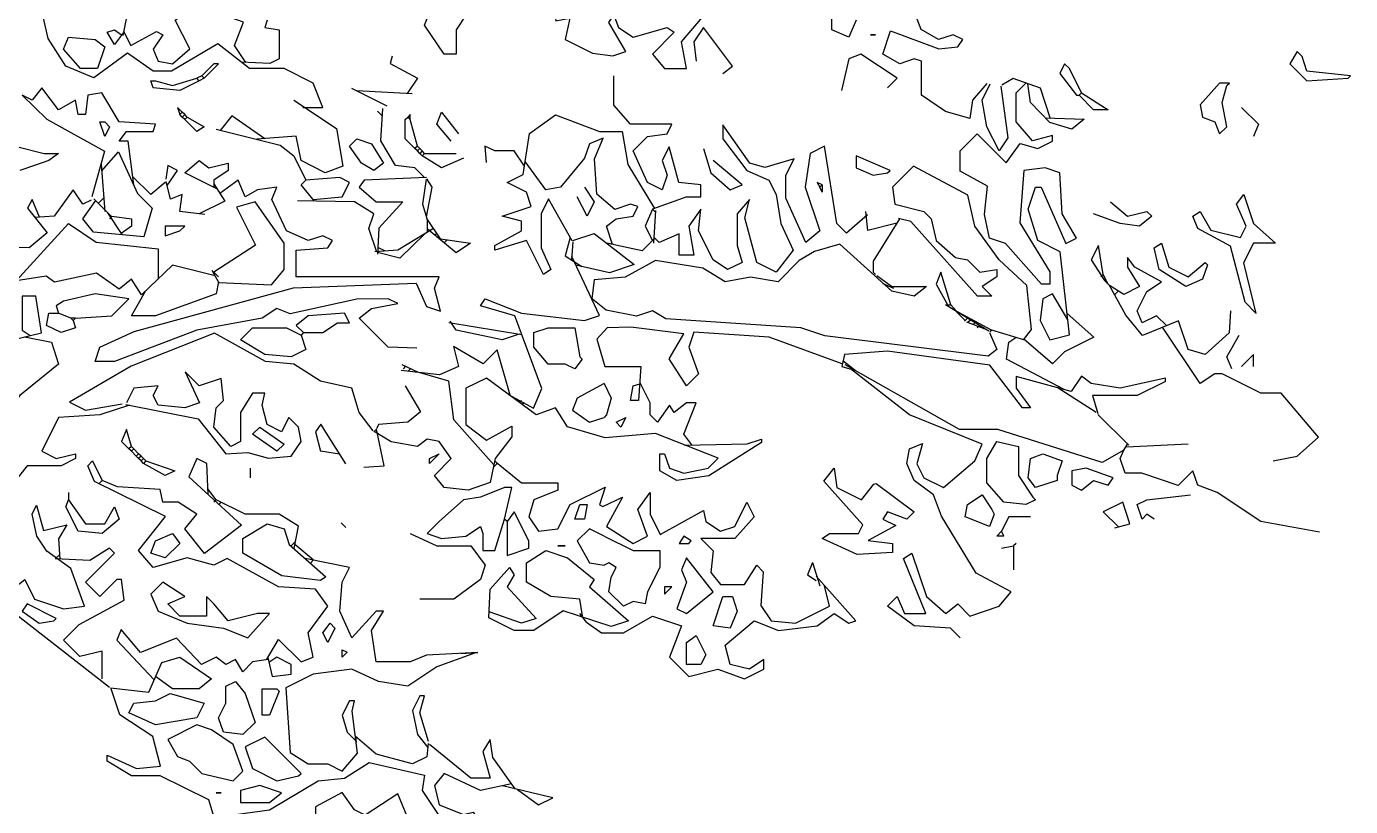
# Model space of a CAD drawing. Header units: metres. Extents: x -3.8 to 7.9, y -0.6 to 14.
# Drawn here: x 4.647 to 6.859, y 4.331 to 5.635 of the extents above; entities that cross this region are included whole.
import ezdxf

# ---------------------------------------------------------------- set-up
doc = ezdxf.new("R2010")
doc.units = ezdxf.units.M
doc.layers.add('ceco.net 88 green shadow', color=102, linetype='Continuous')
doc.layers.add('ceco.net 88 pair trees', color=7, linetype='Continuous')

msp = doc.modelspace()

# ---------------------------------------------------------------- linework, layer by layer
at = {"layer": 'ceco.net 88 green shadow', "linetype": 'Continuous'}
for p, q in [((5.7779, 5.6338), (5.7617, 5.6095)), ((5.8265, 5.569), (5.7779, 5.6338)), ((6.0655, 5.6216), (6.0574, 5.6216)), ((6.0574, 5.6216), (6.0655, 5.6216)), ((4.7087, 5.5973), (4.7168, 5.6176)), ((4.7168, 5.6176), (4.7614, 5.6135)), ((4.7614, 5.6135), (4.7776, 5.6014)), ((4.7776, 5.6014), (4.7654, 5.5649)), ((5.7617, 5.6095), (5.7658, 5.5771)), ((4.7371, 5.5649), (4.7087, 5.5973)), ((6.0209, 5.5811), (6.0088, 5.5285)), ((6.0412, 5.5892), (6.0209, 5.5811)), ((6.1019, 5.5487), (6.0412, 5.5892)), ((6.7702, 5.5933), (6.758, 5.573)), ((6.7783, 5.5852), (6.7702, 5.5933)), ((6.7864, 5.5609), (6.7783, 5.5852)), ((4.7654, 5.5649), (4.7371, 5.5649)), ((4.9598, 5.573), (4.9396, 5.5528)), ((4.9436, 5.5487), (4.9679, 5.573)), ((4.9679, 5.573), (4.9598, 5.573)), ((5.8103, 5.5568), (5.8265, 5.569)), ((6.3814, 5.573), (6.3733, 5.5568)), ((6.3733, 5.5568), (6.4016, 5.5204)), ((6.3895, 5.5649), (6.3814, 5.573)), ((6.4097, 5.5244), (6.3895, 5.5649)), ((6.758, 5.573), (6.7864, 5.5447)), ((6.8593, 5.5528), (6.7864, 5.5609)), ((4.8586, 5.5325), (4.8545, 5.5447)), ((4.8545, 5.5447), (4.8626, 5.5447)), ((4.9031, 5.5285), (4.8586, 5.5325)), ((4.8626, 5.5447), (4.891, 5.5366)), ((4.891, 5.5366), (4.9315, 5.5487)), ((4.9355, 5.5447), (4.9031, 5.5285)), ((4.9396, 5.5528), (4.9315, 5.5487)), ((4.9355, 5.5447), (4.9315, 5.5487)), ((4.9436, 5.5487), (4.9355, 5.5447)), ((4.9436, 5.5487), (4.9396, 5.5528)), ((6.0857, 5.5325), (6.1019, 5.5487)), ((6.6406, 5.5406), (6.6082, 5.5042)), ((6.6568, 5.5406), (6.6406, 5.5406)), ((6.6446, 5.5082), (6.6527, 5.5366)), ((6.6527, 5.5366), (6.6568, 5.5406)), ((6.7864, 5.5447), (6.8552, 5.5487)), ((6.8552, 5.5487), (6.8593, 5.5528)), ((6.4016, 5.5204), (6.4057, 5.5204)), ((6.4097, 5.5244), (6.4057, 5.5204)), ((6.43, 5.4961), (6.4057, 5.5204)), ((6.4097, 5.5244), (6.4543, 5.4961)), ((4.9072, 5.492), (4.8991, 5.5001)), ((4.8991, 5.5001), (4.9031, 5.488)), ((4.9072, 5.492), (4.9031, 5.488)), ((4.9072, 5.4839), (4.9031, 5.488)), ((4.9112, 5.488), (4.9072, 5.492)), ((4.9112, 5.488), (4.9072, 5.4839)), ((4.9153, 5.4839), (4.9112, 5.488)), ((5.2879, 5.488), (5.2838, 5.4839)), ((5.2879, 5.4799), (5.2879, 5.488)), ((5.3324, 5.4718), (5.3405, 5.492)), ((5.3405, 5.492), (5.3689, 5.4556)), ((6.4543, 5.4961), (6.43, 5.4961)), ((6.6082, 5.5042), (6.6122, 5.4839)), ((6.6527, 5.4677), (6.6446, 5.5082)), ((6.677, 5.5001), (6.7054, 5.4718)), ((4.7776, 5.4515), (4.7695, 5.4758)), ((4.7695, 5.4758), (4.7776, 5.4758)), ((4.7776, 5.4758), (4.7857, 5.4677)), ((4.7857, 5.4677), (4.7776, 5.4515)), ((4.9112, 5.4799), (4.9072, 5.4839)), ((4.9153, 5.4839), (4.9112, 5.4799)), ((4.9315, 5.4596), (4.9112, 5.4799)), ((4.9153, 5.4839), (4.9436, 5.4677)), ((4.9436, 5.4677), (4.9315, 5.4596)), ((5.2798, 5.4799), (5.2838, 5.4839)), ((5.2798, 5.4475), (5.2798, 5.4799)), ((5.2879, 5.4799), (5.2838, 5.4839)), ((5.3, 5.4353), (5.2879, 5.4799)), ((5.3567, 5.4434), (5.3324, 5.4718)), ((6.6122, 5.4839), (6.6325, 5.4758)), ((6.6325, 5.4758), (6.6406, 5.4556)), ((6.6406, 5.4556), (6.6527, 5.4677)), ((6.7054, 5.4718), (6.6973, 5.4515)), ((5.1866, 5.4353), (5.1988, 5.4475)), ((5.1988, 5.4475), (5.2231, 5.4394)), ((5.296, 5.4313), (5.2798, 5.4475)), ((4.6277, 5.4353), (4.6763, 5.4232)), ((4.6763, 5.4232), (4.7006, 5.4232)), ((4.7006, 5.4232), (4.6844, 5.411)), ((5.2069, 5.407), (5.1866, 5.4353)), ((5.2231, 5.4394), (5.2433, 5.407)), ((5.3, 5.4353), (5.296, 5.4313)), ((5.3, 5.4272), (5.296, 5.4313)), ((5.3041, 5.4313), (5.3, 5.4353)), ((5.3041, 5.4313), (5.3, 5.4272)), ((5.3041, 5.4232), (5.3, 5.4272)), ((5.3081, 5.4272), (5.3041, 5.4313)), ((5.3081, 5.4272), (5.3041, 5.4232)), ((5.3081, 5.4191), (5.3041, 5.4232)), ((5.3122, 5.4232), (5.3081, 5.4272)), ((5.3122, 5.4232), (5.3081, 5.4191)), ((5.3122, 5.4232), (5.3648, 5.4232)), ((5.7779, 5.4313), (5.7901, 5.3908)), ((4.6601, 5.4029), (4.6358, 5.3948)), ((4.6844, 5.411), (4.6601, 5.4029)), ((5.2271, 5.3948), (5.2069, 5.407)), ((5.2433, 5.407), (5.2271, 5.3948)), ((5.3405, 5.3989), (5.3081, 5.4191)), ((5.377, 5.4151), (5.3405, 5.3989)), ((5.8427, 5.3705), (5.7941, 5.411)), ((6.0898, 5.3948), (6.0331, 5.4191)), ((6.0331, 5.4191), (6.0331, 5.3989)), ((6.0331, 5.3989), (6.0614, 5.3867)), ((5.7901, 5.3908), (5.8225, 5.3624)), ((6.0614, 5.3867), (6.0857, 5.3908)), ((6.0857, 5.3908), (6.0898, 5.3948)), ((5.5795, 5.3665), (5.5957, 5.3422)), ((5.8225, 5.3624), (5.8427, 5.3705)), ((5.9764, 5.3705), (5.9683, 5.3746)), ((5.9683, 5.3746), (5.9723, 5.3665)), ((5.9764, 5.3705), (5.9723, 5.3665)), ((5.9764, 5.3584), (5.9723, 5.3665)), ((5.9764, 5.3705), (5.9764, 5.3584)), ((5.5835, 5.3179), (5.5673, 5.3503)), ((5.5957, 5.3422), (5.5835, 5.3179)), ((6.4583, 5.3422), (6.4867, 5.3179)), ((6.4745, 5.3057), (6.43, 5.3219)), ((6.4867, 5.3179), (6.5191, 5.326)), ((6.5272, 5.3179), (6.5069, 5.3017)), ((6.5191, 5.326), (6.5272, 5.3179)), ((4.9112, 5.3017), (4.8788, 5.3017)), ((4.8788, 5.3017), (4.8788, 5.2855)), ((4.8788, 5.2855), (4.9031, 5.2936)), ((4.9031, 5.2936), (4.9112, 5.3017)), ((6.5069, 5.3017), (6.4745, 5.3057)), ((6.5312, 5.2652), (6.5434, 5.2733)), ((6.5434, 5.2733), (6.5555, 5.2328)), ((6.5393, 5.2288), (6.5312, 5.2652)), ((6.5839, 5.2004), (6.5393, 5.2288)), ((6.5555, 5.2328), (6.5879, 5.2166)), ((6.5879, 5.2166), (6.6163, 5.2409)), ((6.6203, 5.2369), (6.6122, 5.2126)), ((6.6163, 5.2409), (6.6203, 5.2369)), ((6.6122, 5.2126), (6.5839, 5.2004)), ((4.7614, 5.1883), (4.7087, 5.1761)), ((4.8181, 5.1802), (4.7614, 5.1883)), ((4.7897, 5.1518), (4.8181, 5.1802)), ((4.6804, 5.1356), (4.6844, 5.1559)), ((4.6844, 5.1559), (4.7006, 5.1559)), ((4.7087, 5.1761), (4.6966, 5.168)), ((4.6966, 5.168), (4.7006, 5.1559)), ((4.7209, 5.1478), (4.7006, 5.1559)), ((5.1785, 5.1559), (5.1178, 5.1518)), ((5.1866, 5.1397), (5.1785, 5.1559)), ((4.7047, 5.1235), (4.6804, 5.1356)), ((4.729, 5.1478), (4.7209, 5.1478)), ((4.7249, 5.1437), (4.7209, 5.1478)), ((4.729, 5.1478), (4.7249, 5.1437)), ((4.7249, 5.1437), (4.729, 5.1316)), ((4.729, 5.1478), (4.7897, 5.1518)), ((5.1178, 5.1518), (5.0975, 5.1356)), ((5.0975, 5.1356), (5.1097, 5.1235)), ((5.1421, 5.1235), (5.1664, 5.1397)), ((5.1664, 5.1397), (5.1866, 5.1397)), ((4.729, 5.1316), (4.7047, 5.1235)), ((5.0044, 5.1113), (5.0246, 5.1316)), ((5.0449, 5.087), (5.0044, 5.1113)), ((5.0246, 5.1316), (5.0813, 5.1316)), ((5.0813, 5.1316), (5.1056, 5.1194)), ((5.1097, 5.1235), (5.1056, 5.1194)), ((5.1056, 5.1194), (5.1137, 5.0951)), ((5.1097, 5.1235), (5.1421, 5.1235)), ((5.4944, 5.1235), (5.5187, 5.1316)), ((5.4944, 5.0992), (5.4944, 5.1235)), ((5.5187, 5.1316), (5.5633, 5.1316)), ((5.5633, 5.1316), (5.5714, 5.083)), ((6.6527, 5.083), (6.673, 5.1194)), ((5.1137, 5.0951), (5.0894, 5.083)), ((5.5187, 5.0708), (5.4944, 5.0992)), ((5.0894, 5.083), (5.0449, 5.087)), ((5.5471, 5.0708), (5.5187, 5.0708)), ((5.5633, 5.0627), (5.5471, 5.0708)), ((5.5754, 5.0789), (5.5633, 5.0627)), ((5.5714, 5.083), (5.5754, 5.0789)), ((6.6608, 5.0627), (6.6527, 5.083)), ((6.6973, 5.087), (6.677, 5.0668)), ((6.6973, 5.0668), (6.6973, 5.087)), ((5.6119, 5.0384), (5.5673, 5.0141)), ((5.6119, 5.0384), (5.624, 5.0141)), ((5.5673, 5.0141), (5.5592, 4.9939)), ((5.624, 5.0141), (5.6159, 4.9858)), ((5.5592, 4.9939), (5.5876, 4.9736)), ((5.5876, 4.9736), (5.6119, 4.9817)), ((5.6159, 4.9858), (5.6119, 4.9817)), ((5.6321, 4.9736), (5.6483, 4.9817)), ((5.6483, 4.9817), (5.6402, 4.9655)), ((4.814, 4.9615), (4.8059, 4.9412)), ((4.8221, 4.9331), (4.814, 4.9615)), ((5.0246, 4.9534), (5.0368, 4.9655)), ((5.0368, 4.9655), (5.0773, 4.9372)), ((5.6402, 4.9655), (5.6321, 4.9736)), ((4.8059, 4.9412), (4.8181, 4.9291)), ((5.0651, 4.925), (5.0246, 4.9534)), ((5.0773, 4.9372), (5.0651, 4.925)), ((6.2518, 4.9129), (6.268, 4.9412)), ((6.268, 4.9412), (6.3044, 4.9331)), ((4.8221, 4.9331), (4.8181, 4.9291)), ((4.8221, 4.925), (4.8181, 4.9291)), ((4.8262, 4.9291), (4.8221, 4.9331)), ((4.8262, 4.9291), (4.8221, 4.925)), ((4.8302, 4.9169), (4.8221, 4.925)), ((4.8343, 4.921), (4.8262, 4.9291)), ((4.8343, 4.921), (4.8302, 4.9169)), ((4.8343, 4.9129), (4.8302, 4.9169)), ((4.8383, 4.9169), (4.8343, 4.921)), ((4.8383, 4.9169), (4.8343, 4.9129)), ((4.8383, 4.9088), (4.8343, 4.9129)), ((4.8424, 4.9129), (4.8383, 4.9169)), ((4.8424, 4.9129), (4.8383, 4.9088)), ((4.8464, 4.9088), (4.8424, 4.9129)), ((5.3365, 4.921), (5.3203, 4.9048)), ((5.3203, 4.9129), (5.3365, 4.921)), ((5.3203, 4.9048), (5.3203, 4.9129)), ((6.2518, 4.8724), (6.2518, 4.9129)), ((6.3044, 4.9331), (6.3044, 4.9129)), ((6.3044, 4.9129), (6.3044, 4.8845)), ((6.3206, 4.8805), (6.3247, 4.9129)), ((6.3247, 4.9129), (6.3449, 4.921)), ((6.3449, 4.921), (6.3773, 4.9088)), ((4.8424, 4.9048), (4.8383, 4.9088)), ((4.8464, 4.9088), (4.8424, 4.9048)), ((4.8788, 4.8845), (4.8424, 4.9048)), ((4.8464, 4.9088), (4.895, 4.8926)), ((4.895, 4.8926), (4.8788, 4.8845)), ((6.3773, 4.9088), (6.3692, 4.8845)), ((6.4178, 4.8967), (6.3935, 4.8926)), ((6.3935, 4.8926), (6.3935, 4.8683)), ((6.4624, 4.8805), (6.4178, 4.8967)), ((6.2801, 4.84), (6.2518, 4.8724)), ((6.3044, 4.8845), (6.3287, 4.8481)), ((6.3328, 4.8643), (6.3206, 4.8805)), ((6.3692, 4.8764), (6.3328, 4.8643)), ((6.3692, 4.8845), (6.3692, 4.8764)), ((6.3935, 4.8683), (6.4097, 4.8602)), ((6.4097, 4.8602), (6.43, 4.8764)), ((6.43, 4.8764), (6.4543, 4.8683)), ((6.4543, 4.8683), (6.4624, 4.8805)), ((4.7168, 4.8562), (4.7168, 4.844)), ((5.4053, 4.8481), (5.377, 4.844)), ((5.4458, 4.8643), (5.4053, 4.8481)), ((5.4458, 4.8116), (5.458, 4.8643)), ((5.458, 4.8643), (5.4458, 4.8643)), ((6.2194, 4.8359), (6.2437, 4.8521)), ((6.2437, 4.8521), (6.2599, 4.8278)), ((6.3287, 4.8481), (6.3328, 4.844)), ((6.5191, 4.844), (6.592, 4.8521)), ((4.7128, 4.8319), (4.7168, 4.844)), ((4.733, 4.7914), (4.7128, 4.8319)), ((4.7168, 4.844), (4.7452, 4.8035)), ((4.7776, 4.8035), (4.7938, 4.8319)), ((4.7938, 4.8319), (4.8019, 4.8116)), ((5.377, 4.844), (5.3365, 4.8076)), ((5.462, 4.8238), (5.4499, 4.8076)), ((5.4863, 4.7752), (5.462, 4.8238)), ((5.5633, 4.8116), (5.5714, 4.8359)), ((5.5714, 4.8359), (5.5835, 4.8359)), ((5.5835, 4.8359), (5.5795, 4.8116)), ((6.2153, 4.8157), (6.2194, 4.8359)), ((6.2599, 4.8278), (6.2639, 4.8197)), ((6.3166, 4.8359), (6.2801, 4.84)), ((6.3328, 4.844), (6.3166, 4.8359)), ((6.5029, 4.8359), (6.5191, 4.844)), ((6.511, 4.8116), (6.5029, 4.8359)), ((4.7452, 4.8035), (4.7776, 4.8035)), ((4.8019, 4.8116), (4.7735, 4.7873)), ((5.3365, 4.8076), (5.3162, 4.7873)), ((5.4296, 4.759), (5.4458, 4.8116)), ((5.4499, 4.8076), (5.4458, 4.8116)), ((5.4499, 4.8076), (5.4499, 4.7509)), ((5.5795, 4.8116), (5.5633, 4.8116)), ((6.2558, 4.7995), (6.2153, 4.8157)), ((6.2639, 4.8197), (6.2558, 4.7995)), ((6.2882, 4.8157), (6.2761, 4.7914)), ((6.3247, 4.8157), (6.2882, 4.8157)), ((6.5191, 4.8197), (6.511, 4.8116)), ((6.5312, 4.8116), (6.5191, 4.8197)), ((4.7735, 4.7873), (4.733, 4.7914)), ((4.8626, 4.7752), (4.891, 4.7873)), ((4.891, 4.7873), (4.9031, 4.7711)), ((5.2879, 4.7873), (5.3324, 4.7671)), ((5.3162, 4.7873), (5.3405, 4.7792)), ((5.3405, 4.7792), (5.381, 4.7833)), ((5.381, 4.7833), (5.4053, 4.7995)), ((5.4053, 4.7995), (5.4094, 4.7873)), ((5.4094, 4.7873), (5.4094, 4.759)), ((5.5876, 4.7954), (5.5673, 4.7752)), ((5.6119, 4.7833), (5.5876, 4.7954)), ((5.6119, 4.7833), (5.6605, 4.759)), ((5.7455, 4.7833), (5.7374, 4.7711)), ((5.7577, 4.7752), (5.7455, 4.7833)), ((6.268, 4.7833), (6.2761, 4.7914)), ((6.2801, 4.7833), (6.268, 4.7833)), ((6.2801, 4.7833), (6.2761, 4.7914)), ((4.8545, 4.7549), (4.8626, 4.7752)), ((4.9031, 4.7711), (4.8788, 4.7468)), ((5.3324, 4.7671), (5.3891, 4.7671)), ((5.3891, 4.7671), (5.4134, 4.7347)), ((5.4094, 4.759), (5.4296, 4.759)), ((5.4499, 4.7509), (5.4863, 4.763)), ((5.4863, 4.763), (5.4863, 4.7752)), ((5.5471, 4.7671), (5.5349, 4.7671)), ((5.5349, 4.7671), (5.5471, 4.7671)), ((5.5673, 4.7752), (5.5876, 4.7387)), ((5.6605, 4.759), (5.705, 4.759)), ((5.705, 4.759), (5.705, 4.7306)), ((5.7374, 4.7711), (5.7536, 4.7711)), ((5.7536, 4.7711), (5.7577, 4.7752)), ((6.2761, 4.763), (6.2963, 4.7671)), ((6.3004, 4.7711), (6.2963, 4.7671)), ((6.2963, 4.7671), (6.2963, 4.7266)), ((4.8788, 4.7468), (4.8545, 4.7549)), ((5.4134, 4.7347), (5.4053, 4.7104)), ((5.5876, 4.7387), (5.6119, 4.7347)), ((5.62, 4.7387), (5.6119, 4.7347)), ((5.6321, 4.7306), (5.62, 4.7387)), ((5.7496, 4.7468), (5.7415, 4.7266)), ((5.7941, 4.6901), (5.7496, 4.7468)), ((5.62, 4.6901), (5.624, 4.7144)), ((5.624, 4.7144), (5.6321, 4.7306)), ((5.705, 4.7306), (5.6848, 4.6901)), ((5.7415, 4.7266), (5.7496, 4.7063)), ((4.8748, 4.7063), (4.8545, 4.6861)), ((4.9112, 4.682), (4.8748, 4.7063)), ((5.4053, 4.7104), (5.3608, 4.678)), ((5.7253, 4.6982), (5.7131, 4.6982)), ((5.7131, 4.6982), (5.7131, 4.6861)), ((5.7131, 4.6861), (5.7253, 4.6982)), ((5.7496, 4.7063), (5.7334, 4.6618)), ((4.648, 4.6699), (4.6399, 4.6577)), ((4.6966, 4.6456), (4.648, 4.6699)), ((4.8545, 4.6861), (4.8667, 4.6577)), ((4.8829, 4.6699), (4.9112, 4.682)), ((4.9031, 4.6496), (4.8829, 4.6699)), ((4.9598, 4.6699), (4.9477, 4.682)), ((4.9477, 4.682), (4.9477, 4.6496)), ((4.9841, 4.6415), (4.9598, 4.6699)), ((5.3608, 4.678), (5.3041, 4.678)), ((5.6443, 4.6658), (5.62, 4.6901)), ((5.6605, 4.6739), (5.6443, 4.6658)), ((5.6807, 4.6699), (5.6605, 4.6739)), ((5.6848, 4.6901), (5.6807, 4.6699)), ((5.7496, 4.6537), (5.7941, 4.6901)), ((5.7941, 4.6334), (5.8103, 4.682)), ((5.8103, 4.682), (5.8265, 4.682)), ((5.8265, 4.682), (5.8346, 4.6577)), ((4.6399, 4.6577), (4.6682, 4.6375)), ((4.8667, 4.6577), (4.9153, 4.6375)), ((4.9477, 4.6496), (4.9031, 4.6496)), ((5.0327, 4.6537), (4.9841, 4.6415)), ((5.0165, 4.6132), (5.053, 4.6537)), ((5.053, 4.6537), (5.0327, 4.6537)), ((5.7334, 4.6618), (5.7496, 4.6537)), ((5.8346, 4.6577), (5.8225, 4.6294)), ((4.6682, 4.6375), (4.6925, 4.6415)), ((4.6925, 4.6415), (4.6966, 4.6456)), ((4.9153, 4.6375), (4.976, 4.6294)), ((4.976, 4.6294), (5.0165, 4.6132)), ((5.1421, 4.6213), (5.1542, 4.6375)), ((5.1623, 4.6294), (5.1502, 4.6051)), ((5.1542, 4.6375), (5.1623, 4.6294)), ((5.8225, 4.6294), (5.7941, 4.6334)), ((5.1502, 4.6051), (5.1421, 4.6213)), ((5.7496, 4.6051), (5.7658, 4.6172)), ((5.7496, 4.5686), (5.7496, 4.6051)), ((5.7658, 4.6172), (5.782, 4.5848)), ((5.1745, 4.5808), (5.1745, 4.5929)), ((5.1745, 4.5929), (5.1826, 4.5889)), ((5.1826, 4.5889), (5.1745, 4.5808)), ((5.782, 4.5848), (5.7739, 4.5686)), ((5.7739, 4.5686), (5.7496, 4.5686)), ((4.9801, 4.5322), (4.9963, 4.5403)), ((4.9963, 4.5403), (5.0125, 4.52)), ((4.8626, 4.5079), (4.8869, 4.52)), ((4.8869, 4.52), (4.9436, 4.5038)), ((4.9801, 4.5038), (4.9801, 4.5322)), ((5.0125, 4.52), (5.0287, 4.4714)), ((5.0408, 4.4836), (5.0408, 4.5281)), ((5.0408, 4.5281), (5.0651, 4.5281)), ((5.0692, 4.5241), (5.053, 4.4836)), ((5.0651, 4.5281), (5.0692, 4.5241)), ((4.8181, 4.4876), (4.8262, 4.5038)), ((4.8262, 4.5038), (4.8626, 4.5079)), ((4.9436, 4.5038), (4.9315, 4.4795)), ((4.9679, 4.4795), (4.9801, 4.5038)), ((4.8626, 4.4674), (4.8181, 4.4876)), ((4.9315, 4.4795), (4.8626, 4.4674)), ((4.976, 4.4552), (4.9679, 4.4795)), ((5.0287, 4.4714), (5.0084, 4.4512)), ((5.053, 4.4836), (5.0408, 4.4836)), ((4.9315, 4.4674), (4.8829, 4.4431)), ((4.9558, 4.4593), (4.9315, 4.4674)), ((4.9922, 4.435), (4.9558, 4.4593)), ((5.0084, 4.4512), (4.976, 4.4552)), ((5.0449, 4.4471), (5.0125, 4.4309)), ((5.1056, 4.3864), (5.0449, 4.4471)), ((4.8829, 4.4431), (4.8991, 4.4147)), ((5.0084, 4.3904), (4.9922, 4.435)), ((5.0125, 4.4309), (5.0246, 4.3945)), ((4.8991, 4.4147), (4.9193, 4.4066)), ((4.9193, 4.4066), (4.9396, 4.3864)), ((4.9396, 4.3864), (4.9922, 4.3742)), ((4.9922, 4.3742), (5.0084, 4.3904)), ((5.0246, 4.3945), (5.0651, 4.3742)), ((5.0651, 4.3742), (5.1016, 4.3823)), ((5.1016, 4.3823), (5.1056, 4.3864)), ((5.0368, 4.3661), (5.0044, 4.358)), ((5.0732, 4.354), (5.0368, 4.3661)), ((4.972, 4.354), (4.9639, 4.354)), ((4.9639, 4.354), (4.972, 4.354)), ((5.0044, 4.358), (5.0044, 4.3378)), ((5.0044, 4.3378), (5.053, 4.3378)), ((5.053, 4.3378), (5.0732, 4.354))]:
    msp.add_line(p, q, dxfattribs=at)
at = {"layer": 'ceco.net 88 pair trees', "linetype": 'Continuous'}
for p, q in [((4.8154, 5.6595), (4.8077, 5.6204)), ((5.2494, 5.5019), (5.1907, 5.5315)), ((5.2915, 5.5228), (5.1986, 5.5277)), ((5.2413, 5.4859), (5.2332, 5.494)), ((4.7715, 5.4051), (4.7776, 5.326)), ((4.7885, 5.3181), (4.7595, 5.3472)), ((4.7753, 5.348), (4.767, 5.3397)), ((5.75, 5.3503), (5.6929, 5.33)), ((4.8065, 5.2873), (4.783, 5.3235)), ((4.7897, 5.3179), (4.7857, 5.3138)), ((5.3409, 5.2768), (5.3158, 5.3144)), ((5.3162, 5.3126), (5.3162, 5.2911)), ((5.6983, 5.3245), (5.6929, 5.33)), ((5.6949, 5.2731), (5.6985, 5.3276)), ((5.3324, 5.2895), (5.3292, 5.2863)), ((5.2457, 5.26), (5.234, 5.2658)), ((5.3498, 5.2784), (5.3448, 5.2735)), ((5.5596, 5.2755), (5.5576, 5.245)), ((5.6275, 5.2707), (5.6198, 5.2723)), ((4.9685, 5.2071), (4.9572, 5.2273)), ((6.0614, 5.2247), (6.0655, 5.2207)), ((6.0924, 5.2004), (6.0675, 5.2186)), ((6.078, 5.2057), (6.0958, 5.1978)), ((6.4462, 5.2207), (6.4421, 5.2166)), ((6.4543, 5.2045), (6.4462, 5.2207)), ((6.4482, 5.2105), (6.4563, 5.2024)), ((6.4713, 5.1931), (6.465, 5.1868)), ((6.2548, 5.1257), (6.1827, 5.17)), ((6.1857, 5.17), (6.1914, 5.17)), ((6.2001, 5.1597), (6.1914, 5.17)), ((6.2595, 5.1277), (6.1963, 5.1617)), ((6.2153, 5.1437), (6.1987, 5.1605)), ((5.4746, 5.1198), (5.3527, 5.1397)), ((6.2192, 5.1476), (6.2141, 5.1425)), ((6.2489, 5.1293), (6.2179, 5.1411)), ((6.2242, 5.1445), (6.22, 5.1403)), ((6.2317, 5.1399), (6.2287, 5.137)), ((6.2396, 5.1356), (6.2356, 5.1316)), ((6.2599, 5.1275), (6.2568, 5.1245)), ((6.3153, 5.1107), (6.2599, 5.1275)), ((5.302, 5.0568), (5.2745, 5.0698)), ((5.2802, 5.0672), (5.2761, 5.0629)), ((6.0316, 5.0603), (6.0112, 5.0761)), ((5.2883, 5.0631), (5.2838, 5.0587)), ((5.3083, 5.056), (5.2964, 5.0575)), ((6.434, 4.9898), (6.3692, 5.0315)), ((5.4742, 5.0101), (5.4701, 5.006)), ((5.4782, 5.006), (5.4752, 5.003)), ((6.4887, 4.9351), (6.4373, 4.9866)), ((5.2312, 4.9615), (5.2271, 4.9574)), ((5.2565, 4.941), (5.2277, 4.958)), ((6.4806, 4.927), (6.4867, 4.9372)), ((6.5879, 4.9372), (6.4852, 4.9317)), ((5.17, 4.9204), (5.138, 4.925)), ((5.0206, 4.8967), (5.0206, 4.8805)), ((5.4339, 4.905), (5.4268, 4.8979)), ((4.7735, 4.8764), (4.7678, 4.8707)), ((4.9639, 4.844), (4.9501, 4.8624)), ((4.9639, 4.844), (4.9598, 4.84)), ((4.972, 4.84), (4.9683, 4.8363)), ((5.1805, 4.7974), (5.1724, 4.8055)), ((5.0963, 4.774), (5.089, 4.7667)), ((5.1257, 4.7434), (5.0955, 4.7689)), ((4.7018, 4.7521), (4.6966, 4.7468)), ((5.1261, 4.743), (5.1214, 4.7381)), ((5.9604, 4.7391), (5.9727, 4.7002)), ((5.5825, 4.6393), (5.5714, 4.6537)), ((5.1967, 4.4469), (5.1975, 4.4388)), ((5.4703, 4.3588), (5.4626, 4.3606))]:
    msp.add_line(p, q, dxfattribs=at)
for points in [[(5.5228, 5.6986), (5.5311, 5.6449), (5.555, 5.649), (5.5471, 5.6135), (5.5928, 5.5906), (5.6268, 5.5862), (5.6483, 5.5933), (5.62, 5.6419), (5.6281, 5.654), (5.6362, 5.6338), (5.6605, 5.6176), (5.7172, 5.6338), (5.7293, 5.6257), (5.6929, 5.5892), (5.7131, 5.5649), (5.7496, 5.5649), (5.7415, 5.6095), (5.786, 5.6621), (5.7344, 5.7138)], [(5.381, 5.6783), (5.381, 5.654), (5.3648, 5.6297), (5.3648, 5.5892), (5.3446, 5.5892), (5.3122, 5.6378), (5.3203, 5.6581), (5.3405, 5.6662), (5.3081, 5.6824), (5.2717, 5.6864), (5.2573, 5.7008)], [(5.1084, 5.5001), (5.1421, 5.5001), (5.1259, 5.5406), (5.0773, 5.5649), (5.0193, 5.5649), (4.9667, 5.6062), (4.8891, 5.5609), (4.8586, 5.5609), (4.8158, 5.5908), (4.7595, 5.5495), (4.7128, 5.569), (4.6832, 5.6155), (4.6678, 5.6816), (4.6601, 5.6662), (4.6747, 5.6516)], [(4.8092, 5.6273), (4.8211, 5.6034), (4.8642, 5.6269), (4.8748, 5.6216), (4.8586, 5.5973), (4.8667, 5.5771), (4.891, 5.573), (4.9199, 5.5979), (4.8952, 5.6459), (4.9274, 5.6702), (4.9598, 5.6702)], [(6.0331, 5.6459), (6.0209, 5.6176), (5.9926, 5.6297), (5.9926, 5.6783)], [(6.2514, 5.54), (6.2275, 5.5123), (6.223, 5.4813), (6.1827, 5.4934), (6.1424, 5.5204), (6.1424, 5.5771), (6.1303, 5.5811), (6.106, 5.573), (6.0776, 5.5892), (6.0906, 5.6283), (6.1716, 5.5979), (6.2032, 5.6014), (6.2113, 5.6135), (6.1951, 5.6216), (6.1708, 5.6135), (6.1416, 5.6301), (6.1258, 5.6722)], [(5.0135, 5.5754), (4.9946, 5.6038), (5.0096, 5.6427), (4.9685, 5.6571)], [(5.0489, 5.6459), (5.0449, 5.6338), (5.0692, 5.6297), (5.0692, 5.5811), (5.0534, 5.5732), (5.0054, 5.5759)], [(4.8087, 5.6253), (4.7938, 5.6054), (4.7816, 5.6257), (4.7938, 5.6297), (4.8059, 5.6216)], [(5.2581, 5.5858), (5.2547, 5.5734), (5.3, 5.5487), (5.283, 5.5232)], [(4.826, 5.3705), (4.8168, 5.4434), (4.8019, 5.4434), (4.814, 5.4596), (4.8586, 5.4596), (4.8626, 5.4718), (4.8015, 5.4758), (4.7727, 5.5242), (4.7492, 5.5204), (4.7452, 5.488), (4.733, 5.488), (4.729, 5.5123), (4.7006, 5.4961), (4.6723, 5.5325), (4.6561, 5.5123), (4.6399, 5.5204), (4.6806, 5.4803), (4.7772, 5.4268), (4.7563, 5.3505)], [(5.75, 5.3503), (5.7739, 5.3503), (5.7739, 5.3705), (5.737, 5.3746), (5.7208, 5.4343), (5.7091, 5.411), (5.7172, 5.3867), (5.7091, 5.3624), (5.6848, 5.3746), (5.6605, 5.4272), (5.6848, 5.4515), (5.7172, 5.4556), (5.7253, 5.4718), (5.6564, 5.4718), (5.6283, 5.504), (5.6281, 5.5528)], [(6.387, 5.1451), (6.3611, 5.1883), (6.3449, 5.1802), (6.3409, 5.1437), (6.3571, 5.1113), (6.3899, 5.1196), (6.3743, 5.2587), (6.3368, 5.2774), (6.3206, 5.33), (6.3328, 5.3665), (6.3425, 5.3665), (6.3834, 5.2723), (6.4016, 5.2814), (6.3773, 5.3219), (6.3733, 5.3908), (6.349, 5.3989), (6.3133, 5.3944), (6.3066, 5.3071), (6.3571, 5.2251), (6.3571, 5.2045), (6.3429, 5.2045), (6.2829, 5.2725), (6.2558, 5.2814), (6.2479, 5.3211), (6.2528, 5.3685), (6.2072, 5.3934), (6.2072, 5.4272), (6.2356, 5.4556), (6.2838, 5.4072), (6.3072, 5.4398), (6.3368, 5.4313), (6.3611, 5.4434), (6.3611, 5.4533), (6.3281, 5.4442), (6.3004, 5.4758), (6.3004, 5.5244), (6.3168, 5.5408)], [(6.2748, 5.5358), (6.2864, 5.4489), (6.272, 5.4272), (6.2518, 5.4677), (6.2437, 5.5123), (6.257, 5.5392)], [(6.3575, 5.4825), (6.3411, 5.5323), (6.2955, 5.5483), (6.2769, 5.537)], [(6.349, 5.4827), (6.414, 5.4801), (6.3935, 5.4637), (6.3567, 5.4748), (6.3247, 5.5084), (6.3202, 5.5396)], [(5.0935, 5.5123), (5.1649, 5.4647), (5.1757, 5.4017), (5.1461, 5.3908), (5.1056, 5.411), (5.0975, 5.4517), (5.0319, 5.4467)], [(5.3122, 5.3827), (5.296, 5.3989), (5.2636, 5.4029), (5.2389, 5.444), (5.2421, 5.4983)], [(5.5586, 5.2772), (5.5191, 5.347), (5.5066, 5.3219), (5.5066, 5.2652), (5.5228, 5.2288), (5.5106, 5.2207), (5.4823, 5.2774), (5.4296, 5.2612), (5.4296, 5.2693), (5.4742, 5.2936), (5.4742, 5.3098), (5.4418, 5.3179), (5.4904, 5.3341), (5.4823, 5.3584), (5.4499, 5.3746), (5.4766, 5.3879), (5.4875, 5.4564), (5.5307, 5.4876), (5.6042, 5.4596), (5.6422, 5.4596), (5.6516, 5.4047), (5.6963, 5.3312)], [(5.0451, 5.4477), (4.99, 5.4861), (4.9703, 5.4616)], [(6.0521, 5.3205), (6.0169, 5.2895), (6.0007, 5.3057), (5.9804, 5.4353), (5.9561, 5.4232), (5.948, 5.3665), (5.9723, 5.2936), (5.9492, 5.2743), (5.9156, 5.3482), (5.9156, 5.3867), (5.9294, 5.4143), (5.8808, 5.3995), (5.8557, 5.4068), (5.8103, 5.4708), (5.8103, 5.4475), (5.8508, 5.3948), (5.8873, 5.3786), (5.8994, 5.3543), (5.9075, 5.3057), (5.9278, 5.2612), (5.8994, 5.2247), (5.8674, 5.2407), (5.8472, 5.3154), (5.8549, 5.3462), (5.8346, 5.3219), (5.8346, 5.2693), (5.8427, 5.2409), (5.8184, 5.2288), (5.7941, 5.245), (5.7698, 5.2936), (5.7739, 5.33), (5.7536, 5.3017), (5.7617, 5.2531), (5.7374, 5.2531), (5.7374, 5.2885), (5.704, 5.2743), (5.6957, 5.2826)], [(4.9639, 5.4637), (5.071, 5.4371), (5.0935, 5.4191), (5.1137, 5.3786)], [(5.626, 5.2709), (5.6159, 5.3017), (5.6321, 5.3138), (5.6605, 5.3179), (5.6686, 5.3341), (5.6564, 5.3381), (5.6301, 5.3292), (5.5999, 5.3551), (5.5959, 5.4139), (5.6104, 5.4485), (5.5876, 5.4394), (5.5795, 5.4151), (5.539, 5.3665), (5.5147, 5.3624), (5.4802, 5.4098)], [(4.7723, 5.3932), (4.8006, 5.426), (4.8324, 5.3561), (4.8567, 5.3318), (4.8428, 5.2838), (4.7587, 5.2917), (4.7411, 5.3138), (4.7628, 5.3442)], [(5.4788, 5.4019), (5.462, 5.4272), (5.4296, 5.4272), (5.413, 5.4355), (5.415, 5.4078)], [(4.8821, 5.3693), (4.8991, 5.3948), (4.8829, 5.4029), (4.8796, 5.3798)], [(4.9651, 5.3638), (4.9112, 5.3908), (4.9355, 5.411), (4.9517, 5.3989), (4.9841, 5.407), (4.9841, 5.3948), (4.9598, 5.3786), (4.9598, 5.3665)], [(6.3127, 5.1115), (6.3263, 5.1285), (6.3186, 5.2024), (6.272, 5.245), (6.2315, 5.3017), (6.2198, 5.3533), (6.1292, 5.4019), (6.0938, 5.3665), (6.0979, 5.3381), (6.1465, 5.326), (6.1586, 5.3138), (6.1667, 5.2774), (6.1991, 5.249), (6.2194, 5.245), (6.2396, 5.2247), (6.268, 5.2288), (6.268, 5.2166), (6.2437, 5.2004), (6.2599, 5.1842), (6.2362, 5.1842), (6.1246, 5.3092), (6.1041, 5.3142)], [(5.2992, 5.0975), (5.251, 5.0994), (5.2028, 5.1478), (5.2231, 5.164), (5.2676, 5.1721), (5.2514, 5.1802), (5.199, 5.1792), (5.0874, 5.1551), (5.0651, 5.164), (5.0408, 5.1478), (4.9315, 5.1275), (4.7938, 5.0749), (4.7614, 5.0749), (4.7695, 5.0992), (4.8268, 5.1251), (5.0931, 5.1982), (5.2978, 5.2061), (5.315, 5.167), (5.3385, 5.1593), (5.3288, 5.1976), (5.3365, 5.2166), (5.0975, 5.2166), (5.0975, 5.2612), (5.1502, 5.2652), (5.1583, 5.2774), (5.1421, 5.2855), (5.1178, 5.2774), (5.0813, 5.2936), (5.057, 5.3462), (5.0651, 5.3665), (5.0327, 5.3624), (5.0125, 5.3503), (5.0005, 5.3782), (4.9701, 5.3559)], [(4.8788, 5.3746), (4.8545, 5.3543), (4.8241, 5.3847)], [(5.1281, 5.3434), (5.1056, 5.3705), (5.1137, 5.3786)], [(5.1259, 5.3462), (5.1745, 5.3503), (5.1866, 5.3746), (5.1704, 5.3827), (5.1137, 5.3786)], [(5.3152, 5.3829), (5.2109, 5.3786), (5.2028, 5.3665), (5.2312, 5.3422), (5.2757, 5.3422), (5.2356, 5.298), (5.2332, 5.2549)], [(5.3148, 5.38), (5.3085, 5.3383), (5.3162, 5.3126)], [(5.315, 5.3806), (5.3243, 5.3665), (5.3148, 5.3173)], [(4.7549, 5.345), (4.7411, 5.3381), (4.7249, 5.3624), (4.6929, 5.3183), (4.6609, 5.3158)], [(4.9448, 5.3207), (4.9031, 5.326), (4.9072, 5.3543), (4.8873, 5.3464), (4.8804, 5.376)], [(4.9598, 5.3721), (4.9782, 5.3434), (4.9355, 5.3219)], [(6.7005, 5.1567), (6.6831, 5.1741), (6.6588, 5.2681), (6.6041, 5.2976), (6.596, 5.3179), (6.6082, 5.326), (6.626, 5.2948), (6.6756, 5.2826), (6.6851, 5.3017), (6.6689, 5.3381), (6.6811, 5.3543), (6.6973, 5.3057), (6.7337, 5.2733), (6.6973, 5.2733), (6.6807, 5.2399), (6.7009, 5.1555)], [(4.6688, 5.3164), (4.6561, 5.3462), (4.6486, 5.3314), (4.6812, 5.2903), (4.6516, 5.265), (4.5763, 5.2672)], [(4.9685, 5.2071), (5.0562, 5.2035), (5.0773, 5.2288), (5.0773, 5.2733), (5.0287, 5.3422), (4.9979, 5.3335), (5.0297, 5.2699), (4.9598, 5.2247), (4.9675, 5.217)], [(5.2324, 5.2579), (5.219, 5.2976), (5.2271, 5.3219), (5.1947, 5.3422), (5.0995, 5.344)], [(4.7897, 5.3179), (4.8221, 5.3138), (4.8221, 5.3017), (4.8053, 5.2891)], [(5.6929, 5.33), (5.6807, 5.3017), (5.6929, 5.2774)], [(6.1013, 5.3067), (6.0529, 5.2944), (6.0493, 5.326)], [(6.1058, 5.3138), (6.0614, 5.2429), (6.0614, 5.2247)], [(4.9622, 5.2184), (4.8908, 5.2361), (4.8393, 5.1866), (4.8221, 5.2126), (4.8017, 5.1962), (4.7636, 5.2231), (4.6935, 5.2077), (4.6798, 5.218), (4.6297, 5.2103), (4.7168, 5.3057), (4.7632, 5.2749), (4.8667, 5.2638), (4.8667, 5.213)], [(5.3269, 5.2976), (5.2672, 5.2616), (5.2289, 5.2587)], [(5.3126, 5.2889), (5.2709, 5.2482), (5.2334, 5.2575)], [(5.3387, 5.28), (5.3887, 5.2731), (5.3646, 5.2571), (5.3162, 5.297)], [(5.5596, 5.2776), (5.5953, 5.2893), (5.6625, 5.2375), (5.6212, 5.2237), (5.5647, 5.2365)], [(5.5556, 5.2826), (5.5467, 5.2516), (5.5748, 5.2342)], [(6.0057, 5.2715), (5.9636, 5.2591), (5.9379, 5.2438), (5.9031, 5.2081), (5.8569, 5.2162), (5.8144, 5.2085), (5.7769, 5.231), (5.6977, 5.2438), (5.6473, 5.216), (5.5955, 5.2118), (5.5916, 5.1802)], [(5.6955, 5.28), (5.6756, 5.2604), (5.6163, 5.2731)], [(6.0902, 5.2004), (6.1505, 5.2004), (6.1303, 5.1842), (6.0926, 5.1925), (6.0057, 5.2715)], [(6.4462, 5.2207), (6.4381, 5.2693), (6.4259, 5.245), (6.4482, 5.2105)], [(5.4523, 5.02), (5.494, 4.9973), (5.5082, 5.0301), (5.4628, 5.1516), (5.4053, 5.168), (5.4134, 5.1802), (5.4742, 5.1559), (5.5795, 5.1437), (5.6042, 5.152), (5.558, 5.251)], [(6.5521, 5.135), (6.5353, 5.1518), (6.511, 5.1397), (6.5029, 5.1599), (6.5191, 5.1923), (6.5434, 5.2085), (6.4988, 5.2328), (6.4867, 5.249), (6.4867, 5.2328), (6.5069, 5.2004), (6.4806, 5.1873), (6.4565, 5.2022)], [(6.1916, 5.17), (6.1748, 5.2247), (6.1667, 5.2045), (6.1874, 5.1672)], [(4.9679, 5.2083), (4.9639, 5.1883), (4.8626, 5.1518), (4.8221, 5.1518), (4.8458, 5.1929)], [(6.6588, 5.1597), (6.6564, 5.1231), (6.6163, 5.087), (6.5879, 5.0951), (6.5721, 5.1429), (6.5114, 5.1188), (6.4836, 5.1524), (6.4565, 5.2022)], [(4.6437, 5.1162), (4.6885, 5.1073), (4.7006, 5.0708), (4.6358, 5.0182), (4.5751, 4.9453), (4.5832, 4.9169), (4.5751, 4.9007), (4.55, 4.909), (4.5544, 4.9935), (4.5913, 5.0384), (4.6192, 5.1105), (4.6719, 5.1229), (4.6627, 5.1842), (4.6399, 5.1842), (4.6399, 5.1275), (4.6532, 5.1186)], [(6.2558, 5.1235), (6.268, 5.0951), (6.2536, 5.0842), (5.9808, 5.1182), (5.9407, 5.1314), (5.7153, 5.1463), (5.6929, 5.1599), (5.6659, 5.151), (5.6155, 5.1609), (5.5906, 5.181)], [(6.3858, 5.1557), (6.4306, 5.1158), (6.3814, 5.0911), (6.3613, 5.071), (6.3133, 5.1123)], [(5.4701, 5.1208), (5.4418, 5.1113), (5.3648, 5.1275), (5.3547, 5.1427)], [(5.2259, 4.959), (5.2028, 4.9898), (5.1907, 5.0303), (5.138, 5.0425), (5.0935, 5.0708), (5.0461, 5.0751), (4.9612, 5.1225), (4.8217, 5.0674), (4.7188, 5.007), (4.7452, 4.9939), (4.8065, 5.0046)], [(6.01, 5.0714), (5.8877, 5.1156), (5.7621, 5.1243), (5.7536, 5.0992), (5.7698, 5.0546), (5.7496, 5.0344), (5.7208, 5.0797), (5.7455, 5.1216), (5.6566, 5.1328), (5.6173, 5.1316), (5.5997, 5.1125), (5.6133, 5.0668), (5.6736, 5.0668), (5.6696, 5.0101), (5.6564, 5.0101), (5.6605, 5.0344), (5.6716, 5.038)], [(6.381, 5.0283), (6.2842, 5.0789), (6.2882, 5.1073), (6.3002, 5.1154)], [(6.7301, 4.909), (6.7702, 4.9169), (6.806, 4.9487), (6.7432, 5.0222), (6.7094, 5.0222), (6.6446, 5.0546), (6.6325, 5.0546), (6.608, 5.0382), (6.5452, 5.1324)], [(5.4549, 5.0186), (5.4335, 5.0949), (5.41, 5.0714), (5.3604, 5.1004), (5.3689, 5.0668), (5.3369, 5.053), (5.2729, 5.0599)], [(6.5502, 5.0419), (6.5502, 5.0471), (6.4745, 5.0303), (6.4259, 5.0384), (6.4097, 5.0506), (6.3927, 5.0251), (6.3004, 5.0502), (6.3004, 5.0303), (6.3247, 4.9979), (6.3111, 4.9979), (6.2568, 5.0688), (6.0853, 5.0927), (6.014, 5.087), (6.009, 5.0668), (6.0302, 5.0609)], [(6.4806, 4.927), (6.4443, 4.906), (6.27, 4.9615), (6.2058, 4.9615), (6.0148, 5.0696)], [(4.8128, 5.0034), (4.9335, 4.9791), (4.9801, 4.921), (5.0169, 4.923), (5.0515, 4.9135), (5.0894, 4.9169), (5.1056, 4.9412), (5.1016, 4.9655), (5.0854, 4.9817), (5.0732, 4.9574), (5.0489, 4.9696), (5.0408, 5.002), (5.0449, 5.0222), (5.0246, 5.0222), (5.0044, 4.9898), (5.0044, 4.9412), (4.9882, 4.9331), (4.9598, 4.9655), (4.9639, 4.9979), (4.976, 5.0101), (4.972, 5.0465), (4.9355, 5.0344), (4.912, 5.0579), (4.9361, 5.0062), (4.9112, 4.9979), (4.8667, 5.002), (4.8586, 5.0182), (4.8667, 5.0344), (4.8262, 5.0303), (4.814, 5.006)], [(5.7463, 4.9355), (5.8512, 4.9374), (5.8751, 4.9453), (5.8751, 4.9396), (5.7872, 4.8841), (5.7334, 4.8764), (5.705, 4.8926), (5.705, 4.921), (5.7131, 4.921), (5.7212, 4.8967), (5.7455, 4.8886), (5.786, 4.8967), (5.8026, 4.9133), (5.6977, 4.955), (5.6139, 4.9477), (5.5509, 4.9657), (5.5309, 4.9979), (5.4983, 4.9858), (5.4154, 5.0475), (5.381, 5.0303), (5.381, 4.9696), (5.4154, 4.9438), (5.458, 4.9669), (5.458, 4.9493), (5.4298, 4.9131), (5.4219, 4.8726), (5.3851, 4.8602), (5.3446, 4.8643), (5.3284, 4.8845), (5.3567, 4.9129), (5.3365, 4.9412), (5.3162, 4.9453), (5.3, 4.9331), (5.2565, 4.941)], [(5.4276, 4.9023), (5.3608, 4.9777), (5.3527, 5.0425), (5.3047, 5.0564)], [(6.2072, 4.6132), (6.191, 4.6294), (6.1303, 4.6334), (6.0857, 4.6658), (6.1019, 4.682), (6.1141, 4.6537), (6.1497, 4.6537), (6.1124, 4.7458), (6.1262, 4.7549), (6.1505, 4.682), (6.1829, 4.6537), (6.2032, 4.6699), (6.2234, 4.6496), (6.272, 4.6658), (6.2923, 4.6901), (6.2337, 4.7213), (6.1758, 4.8163), (6.1627, 4.8521), (6.1303, 4.8764), (6.1181, 4.9048), (6.1222, 4.9291), (6.144, 4.9378), (6.1347, 4.9042), (6.1465, 4.8805), (6.1789, 4.8643), (6.2315, 4.9088), (6.2437, 4.9372), (6.1222, 4.9858), (6.0237, 5.0627)], [(5.2798, 5.0344), (5.3053, 4.9908), (5.2838, 4.9736), (5.2352, 4.9696), (5.2316, 4.9625)], [(5.7587, 4.9357), (5.7455, 4.9534), (5.7658, 5.006), (5.7496, 5.006), (5.7293, 4.9898), (5.7212, 5.002), (5.701, 4.9736), (5.6888, 4.9858), (5.6888, 5.006), (5.6726, 5.0384)], [(6.5502, 5.0419), (6.5029, 5.0182), (6.4279, 5.0182), (6.4368, 4.988)], [(4.8189, 5.0022), (4.7695, 4.9858), (4.7006, 4.9817), (4.6723, 4.925), (4.6966, 4.9129), (4.729, 4.921), (4.729, 4.9129), (4.7047, 4.9007), (4.648, 4.9007), (4.62, 4.8657), (4.5601, 4.6695), (4.5265, 4.5889), (4.5143, 4.5889), (4.5143, 4.6172), (4.5273, 4.6575), (4.5508, 4.7347)], [(5.1805, 4.9038), (5.1386, 4.9706), (5.1299, 4.9574), (5.138, 4.925)], [(5.2105, 4.8983), (5.2447, 4.9009), (5.2318, 4.9621)], [(4.9505, 4.8525), (4.9481, 4.9046), (4.9315, 4.9129), (4.9183, 4.8821), (5.0064, 4.8013), (4.9442, 4.7541), (4.9112, 4.7954), (4.9317, 4.8199), (4.9003, 4.84), (4.8748, 4.84), (4.8705, 4.861), (4.799, 4.8655), (4.7735, 4.8764)], [(6.8074, 4.7899), (6.7094, 4.8076), (6.6365, 4.8562), (6.6041, 4.8683), (6.596, 4.8926), (6.5713, 4.8679), (6.5106, 4.8886), (6.4826, 4.8886), (6.4745, 4.9129), (6.4806, 4.927)], [(5.0481, 4.5765), (5.0679, 4.6103), (5.1056, 4.5727), (5.1259, 4.5808), (5.1178, 4.6213), (5.1502, 4.6658), (5.1299, 4.6942), (5.0681, 4.6982), (4.9823, 4.7458), (4.9598, 4.7347), (4.9153, 4.7468), (4.8586, 4.7306), (4.8343, 4.759), (4.879, 4.8159), (4.7606, 4.8744), (4.7492, 4.9007), (4.7573, 4.9088), (4.7735, 4.8764)], [(5.429, 4.9088), (5.4742, 4.8724), (5.5349, 4.8724), (5.5349, 4.8602), (5.4944, 4.844), (5.4863, 4.8157), (5.5025, 4.7914), (5.5349, 4.7954), (5.5552, 4.8359), (5.6137, 4.8653), (5.6042, 4.8357), (5.61, 4.8329), (5.6426, 4.8485), (5.6159, 4.7995), (5.6605, 4.7711), (5.6848, 4.7833), (5.6686, 4.8278), (5.6888, 4.8562), (5.6888, 4.8197), (5.7058, 4.7857), (5.7783, 4.826), (5.782, 4.8076), (5.8063, 4.7914), (5.8306, 4.7995), (5.8508, 4.84), (5.863, 4.8157), (5.8306, 4.7792), (5.7739, 4.7792), (5.7945, 4.7584), (5.7903, 4.7223), (5.8063, 4.7023), (5.8468, 4.7023), (5.867, 4.7347), (5.8779, 4.7237), (5.8741, 4.6672), (5.8913, 4.6415), (5.9318, 4.6375), (5.9885, 4.6658), (5.9802, 4.7002)], [(6.0667, 4.8714), (6.1301, 4.8236), (6.1181, 4.8116), (6.0857, 4.8238), (6.0776, 4.8116), (6.0995, 4.8007), (6.0535, 4.7756), (6.0938, 4.7711), (6.0938, 4.7559), (6.0349, 4.7523), (5.9764, 4.7792), (5.9885, 4.7873), (6.0371, 4.7873), (6.0446, 4.8023), (5.9792, 4.8748), (5.9966, 4.8967), (6.0007, 4.8643), (6.042, 4.8436), (6.0626, 4.8701), (6.0667, 4.8714)], [(4.7853, 4.5301), (4.6237, 4.6565), (4.6237, 4.6942), (4.6439, 4.7104), (4.6601, 4.678), (4.7087, 4.6618), (4.7439, 4.6662), (4.7211, 4.729), (4.681, 4.758), (4.6642, 4.7833), (4.6561, 4.8197), (4.6638, 4.8349), (4.6753, 4.7926), (4.7142, 4.8019), (4.7002, 4.7786), (4.7024, 4.7446)], [(5.0941, 4.7622), (5.1012, 4.7997), (5.0692, 4.8197), (5.0125, 4.8197), (4.9639, 4.844)], [(6.4652, 4.7968), (6.4905, 4.8039), (6.4786, 4.84), (6.4462, 4.8238), (6.4713, 4.7987)], [(5.086, 4.7691), (5.1473, 4.7152), (5.138, 4.7089), (5.0734, 4.7166), (5.0084, 4.7549), (5.0084, 4.7792), (5.0489, 4.8035), (5.0773, 4.7954), (5.086, 4.7691)], [(4.7735, 4.5443), (4.7735, 4.5909), (4.7358, 4.582), (4.7087, 4.6091), (4.735, 4.6354), (4.8102, 4.6763), (4.8059, 4.7104), (4.7978, 4.7104), (4.7695, 4.682), (4.7452, 4.7063), (4.7938, 4.7549), (4.7857, 4.763), (4.7527, 4.7424), (4.6947, 4.745)], [(5.576, 4.6498), (5.5714, 4.678), (5.5228, 4.682), (5.4823, 4.7063), (5.4823, 4.7387), (5.5147, 4.759), (5.5511, 4.7468), (5.5957, 4.7104), (5.5878, 4.6986), (5.653, 4.6417), (5.6238, 4.632), (5.5438, 4.6583), (5.4944, 4.6253), (5.462, 4.6253), (5.4195, 4.6466), (5.4215, 4.6942), (5.4539, 4.7306), (5.462, 4.7185), (5.4499, 4.6982), (5.4985, 4.6456), (5.474, 4.6375), (5.4201, 4.6565)], [(5.3727, 4.587), (5.4013, 4.5883), (5.315, 4.5842), (5.2879, 4.5727), (5.2312, 4.5727), (5.2231, 4.6253), (5.2433, 4.6577), (5.2312, 4.6577), (5.1907, 4.6132), (5.1704, 4.6577), (5.1745, 4.7063), (5.1866, 4.7306), (5.1123, 4.746)], [(5.9604, 4.7391), (5.9521, 4.7185), (5.9662, 4.7089)], [(5.5825, 4.6393), (5.6078, 4.6213), (5.6443, 4.6213), (5.6929, 4.6496), (5.7415, 4.6334), (5.7212, 4.5808), (5.7536, 4.5484), (5.8022, 4.5605), (5.8468, 4.5443), (5.8792, 4.5605), (5.8792, 4.5767), (5.8549, 4.5605), (5.8225, 4.5686), (5.8144, 4.601), (5.863, 4.6415), (5.9035, 4.6253), (5.9683, 4.6334), (5.9966, 4.6537), (6.0209, 4.6375), (6.0325, 4.6413), (5.9662, 4.716)], [(5.0509, 4.5771), (5.0246, 4.5727), (5.0084, 4.5565), (4.9963, 4.5767), (4.9801, 4.5686), (4.9639, 4.5808), (4.9392, 4.5684), (4.8978, 4.6128), (4.8371, 4.5885), (4.8049, 4.6269), (4.7978, 4.6091), (4.86, 4.5427)], [(4.7875, 4.5297), (4.8513, 4.5224), (4.8729, 4.5721), (4.9031, 4.5808), (4.9558, 4.5443), (4.9355, 4.5281), (4.891, 4.5281), (4.8626, 4.5484)], [(5.0501, 4.5802), (5.0574, 4.5484), (5.0894, 4.5524), (5.0894, 4.5686), (5.0651, 4.5808), (5.0519, 4.5721)], [(5.3974, 4.5881), (5.3324, 4.5646), (5.2838, 4.5322), (5.2352, 4.5403), (5.1907, 4.5605), (5.1259, 4.5524), (5.0801, 4.5295), (5.0874, 4.4216), (5.1178, 4.4026), (5.1502, 4.4026), (5.1745, 4.3904), (5.2, 4.4202), (5.1911, 4.4902), (5.1947, 4.5079), (5.1866, 4.5079), (5.1745, 4.4836), (5.1826, 4.4552), (5.1975, 4.4404)], [(4.9691, 4.2829), (4.9515, 4.342), (4.8703, 4.3823), (4.8221, 4.3823), (4.7816, 4.4066), (4.7816, 4.4171), (4.8308, 4.3945), (4.8707, 4.3985), (4.8582, 4.4483), (4.8027, 4.4842), (4.7881, 4.5277)], [(5.3186, 4.44), (5.3041, 4.4876), (5.3122, 4.516), (5.3041, 4.516), (5.2919, 4.4917), (5.3, 4.4512), (5.3174, 4.4295)], [(5.3182, 4.4366), (5.3156, 4.4143), (5.2919, 4.4026), (5.2312, 4.4188), (5.1963, 4.4485)], [(5.4632, 4.3604), (5.426, 4.4129), (5.4215, 4.4431), (5.4094, 4.4228), (5.4215, 4.3783), (5.3891, 4.3783), (5.3203, 4.435)], [(5.2828, 4.3143), (5.2674, 4.3525), (5.2127, 4.3167), (5.1947, 4.3256), (5.1741, 4.3544), (5.1299, 4.3303), (5.1299, 4.2932), (5.1178, 4.2811), (5.0894, 4.3094), (5.0773, 4.3054), (5.0813, 4.2851), (5.0677, 4.258), (5.0003, 4.2703), (5.0003, 4.2932), (4.9801, 4.3013), (4.9963, 4.3175), (5.053, 4.3256), (5.134, 4.3742), (5.1785, 4.3783), (5.2196, 4.4044), (5.3118, 4.3833), (5.3081, 4.358), (5.3405, 4.3094), (5.2933, 4.3037)], [(5.4574, 4.3687), (5.4057, 4.3578), (5.3446, 4.3864), (5.3284, 4.3661), (5.3365, 4.3337), (5.377, 4.3175), (5.3932, 4.3216), (5.4013, 4.3094), (5.3383, 4.2884), (5.2792, 4.3021)], [(5.4673, 4.3596), (5.5025, 4.3337), (5.5262, 4.3455), (5.4422, 4.3655)]]:
    msp.add_lwpolyline(points, dxfattribs=at)

doc.saveas('drawing.dxf')
